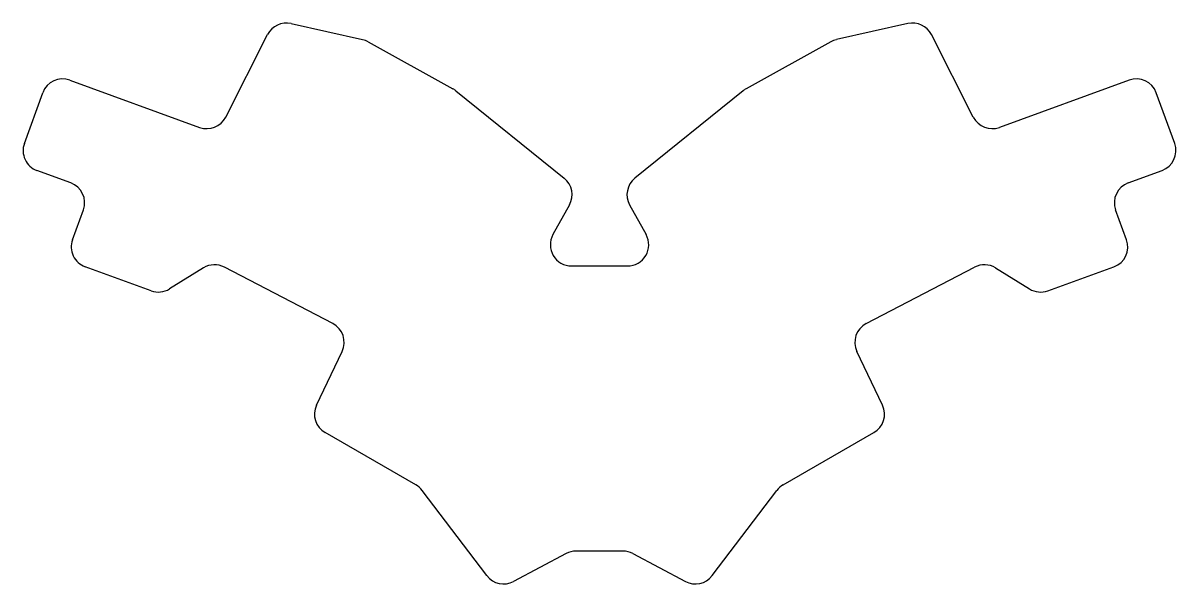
# Model space of a CAD drawing. Header units: millimetres. Extents: x 33 to 306, y -211 to -78.
import ezdxf

# ---------------------------------------------------------------- set-up
doc = ezdxf.new("R2010")
doc.units = ezdxf.units.MM

msp = doc.modelspace()

# ---------------------------------------------------------------- linework, layer by layer
for p, q in [((96.57, -78.4), (113.49, -82.21)), ((242.46, -78.4), (225.54, -82.21)), ((81.1, -100.53), (91.01, -81.01)), ((257.93, -100.53), (248.02, -81.01)), ((114.82, -82.71), (134.84, -93.82)), ((224.22, -82.71), (204.19, -93.82)), ((44.25, -91.79), (74.94, -102.96)), ((294.79, -91.79), (264.1, -102.96)), ((33.48, -106.76), (37.84, -94.78)), ((135.56, -94.3), (161.17, -115.01)), ((203.47, -94.3), (177.86, -115.01)), ((305.56, -106.76), (301.19, -94.78)), ((44.45, -116.08), (36.47, -113.17)), ((294.58, -116.08), (302.57, -113.17)), ((44.88, -129.54), (47.44, -122.49)), ((162.4, -121.32), (158.51, -128.33)), ((176.63, -121.32), (180.52, -128.33)), ((294.16, -129.54), (291.59, -122.49)), ((63.49, -141.63), (47.87, -135.94)), ((75.85, -136.22), (67.83, -141.18)), ((106.43, -149.39), (80.79, -136.04)), ((162.89, -135.76), (176.15, -135.76)), ((232.6, -149.39), (258.24, -136.04)), ((263.19, -136.22), (271.2, -141.18)), ((275.55, -141.63), (291.17, -135.94)), ((102.59, -168.7), (108.64, -155.97)), ((236.44, -168.7), (230.39, -155.97)), ((126.08, -187.53), (104.61, -175.18)), ((212.95, -187.53), (234.42, -175.18)), ((142.87, -209.02), (127.58, -188.85)), ((196.17, -209.02), (211.46, -188.85)), ((161.63, -203.81), (149.2, -210.42)), ((175.05, -203.22), (163.98, -203.22)), ((177.4, -203.81), (189.84, -210.42))]:
    msp.add_line(p, q)
for centre, start, end in [((95.47, -83.28), 77.3127, 153.0798), ((243.56, -83.28), 26.9202, 102.6873), ((112.39, -87.09), 61, 77.3127), ((226.64, -87.09), 102.6873, 119), ((42.54, -96.49), 70, 160), ((296.5, -96.49), 20, 110), ((132.42, -98.19), 51.0362, 61), ((206.61, -98.19), 119, 128.9638), ((76.65, -98.27), 250, 333.0798), ((262.39, -98.27), 206.9202, 290), ((38.18, -108.47), 160, 250), ((300.86, -108.47), 290, 20), ((42.74, -120.78), 340, 70), ((158.03, -118.9), 331, 51.0362), ((181.01, -118.9), 128.9638, 209), ((296.29, -120.78), 110, 200), ((49.58, -131.25), 160, 250), ((162.89, -130.76), 151, 270), ((176.15, -130.76), 270, 29), ((289.46, -131.25), 290, 20), ((78.48, -140.47), 62.5, 121.7575), ((260.55, -140.47), 58.2425, 117.5), ((65.2, -136.93), 250, 301.7575), ((273.84, -136.93), 238.2425, 290), ((104.12, -153.82), 334.5915, 62.5), ((234.91, -153.82), 117.5, 205.4085), ((107.11, -170.85), 154.5915, 240.0932), ((231.93, -170.85), 299.9068, 25.4085), ((123.59, -191.87), 37.16, 60.0932), ((215.44, -191.87), 119.9068, 142.84), ((163.98, -208.22), 90, 118), ((175.05, -208.22), 62, 90), ((146.85, -206), 217.16, 298), ((192.18, -206), 242, 322.84)]:
    msp.add_arc(centre, 5, start, end)

doc.saveas('drawing.dxf')
